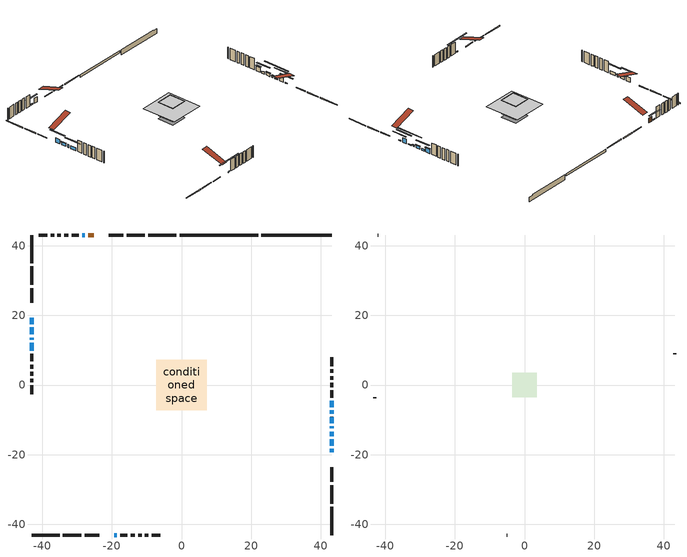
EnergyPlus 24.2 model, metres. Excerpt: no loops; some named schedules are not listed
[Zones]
conditioned space
 floor adiabatic (Floor3 construction): -3.28,-3.28 -3.28,3.28 3.28,3.28 3.28,-3.28 z0.73
 floor adiabatic (AdiabaticFloorConstruction): -7.29,-7.29 -7.29,7.29 7.29,7.29 7.29,-7.29 z3.17
 floor foundation (Slab1 construction): -3.43,-3.43 -3.43,3.43 3.43,3.43 3.43,-3.43 z-1.5
 floor foundation (Slab2 construction): -3.28,-3.28 -3.28,3.28 3.28,3.28 3.28,-3.28 z-0.19
 wall outside (RimJoist1 construction): -1.46,43.07 -9.58,43.07 / -43.07,-43.07 -34.95,-43.07 / -43.07,43.07 -43.07,34.95 / 43.07,-43.07 43.07,-34.95 z0.73:1.03
 wall outside (RimJoist2 construction): -10.51,43.07 -15.76,43.07 / -34.02,-43.07 -28.77,-43.07 / -43.07,34.02 -43.07,28.77 / 43.07,-34.02 43.07,-28.77 z0.73:1.03
 wall outside (RimJoist3 construction): -16.69,43.07 -20.92,43.07 / -27.84,-43.07 -23.61,-43.07 / -43.07,27.84 -43.07,23.61 / 43.07,-27.84 43.07,-23.61 z0.73:1.03
 wall outside (AdiabaticWallConstruction 1): -25.25,43.07 -26.79,43.07 z0.73:2.76
 wall outside (AdiabaticWallConstruction): -27.71,43.07 -28.52,43.07 z0.73:1.2; 43.07,-19.28 43.07,-18.35 z0.73:1.05; 43.07,-17.43 43.07,-15.63 / -43.07,19.28 -43.07,17.49 z0.73:2.52; 43.07,-14.71 43.07,-13.38 z0.73:1.08; -19.28,-43.07 -18.57,-43.07 z0.73:1.15; -43.07,16.56 -43.07,14.55 z0.73:1.9; 43.07,-12.46 43.07,-11.91 z0.73:1.41; 43.07,-10.98 43.07,-9.19 z0.73:1.89; -43.07,13.63 -43.07,13.02 z0.73:1.95; -43.07,12.09 -43.07,9.85 z0.73:1.96; 43.07,-8.26 43.07,-7.25 z0.73:1.61; 43.07,-6.33 43.07,-4.57 z0.73:2.74
 wall outside (Wall1 construction): -29.44,43.07 -31.56,43.07 / -17.64,-43.07 -15.53,-43.07 / -43.07,8.92 -43.07,6.81 / 43.07,-3.64 43.07,-1.53 z0.73:5.61
 wall outside (Wall2 construction): -32.48,43.07 -33.7,43.07 / -14.6,-43.07 -13.39,-43.07 / -43.07,5.88 -43.07,4.67 / 43.07,-0.6 43.07,0.61 z0.73:5.61
 wall outside (Wall3 construction): -34.62,43.07 -35.66,43.07 / -12.46,-43.07 -11.43,-43.07 / -43.07,3.75 -43.07,2.71 / 43.07,1.54 43.07,2.57 z0.73:5.61
 wall outside (Wall4 construction): -36.59,43.07 -37.58,43.07 / -10.5,-43.07 -9.5,-43.07 / -43.07,1.78 -43.07,0.79 / 43.07,3.5 43.07,4.49 z0.73:5.61
 wall outside (Wall5 construction): -38.51,43.07 -40.99,43.07 / -8.58,-43.07 -6.1,-43.07 / -43.07,-0.14 -43.07,-2.62 / 43.07,5.42 43.07,7.9 z0.73:5.61
 wall foundation (FoundationWall1 construction): 22.95,43.07,-1.5 22.95,43.07,0.73 41.05,43.07,0.73 41.05,43.07,0.36 43.07,43.07,0.36 43.07,43.07,-1.5
 wall foundation (FoundationWall2 construction): 22.02,43.07 -0.54,43.07 z-0.19:0.72
 window (WindowConstruction): -27.71,43.07 -28.52,43.07 z0.73:1.2
 window (WindowConstruction 7): 43.07,-19.28 43.07,-18.36 z0.73:1.05
 window (WindowConstruction 8): 43.07,-17.43 43.07,-15.63 z0.73:2.52
 window (WindowConstruction 9): -43.07,19.28 -43.07,17.49 z0.73:2.52
 window (WindowConstruction 11): 43.07,-14.71 43.07,-13.38 z0.73:1.07
 window (WindowConstruction 12): -19.28,-43.07 -18.57,-43.07 z0.73:1.15
 window (WindowConstruction 1): -43.07,16.56 -43.07,14.56 z0.73:1.9
 window (WindowConstruction 2): 43.07,-12.46 43.07,-11.91 z0.73:1.4
 window (WindowConstruction 3): 43.07,-10.98 43.07,-9.19 z0.73:1.89
 window (WindowConstruction 10): -43.07,13.63 -43.07,13.02 z0.73:1.95
 window (WindowConstruction 4): -43.07,12.09 -43.07,9.85 z0.73:1.96
 window (WindowConstruction 5): 43.07,-8.26 43.07,-7.26 z0.73:1.61
 window (WindowConstruction 6): 43.07,-6.33 43.07,-4.57 z0.73:2.74
 door (Door): -25.25,43.07 -26.79,43.07 z0.73:2.76
 ceiling adiabatic (AdiabaticFloorConstruction): 7.29,-7.29 7.29,7.29 -7.29,7.29 -7.29,-7.29 z3.17
attic - vented
 floor to conditioned space (Floor1 construction Reversed): -3.28,-3.28 -3.28,3.28 3.28,3.28 3.28,-3.28 z5.61
 floor to conditioned space (Floor2 construction Reversed): -3.51,-3.51 -3.51,3.51 3.51,3.51 3.51,-3.51 z5.61
 wall outside (Wall6 construction): -41.92,43.07 -42.14,43.07 / -5.17,-43.07 -4.95,-43.07 / -43.07,-3.55 -43.07,-3.77 / 43.07,8.83 43.07,9.05 z0.73:5.61
 roof outside (Roof1 construction): -24.32,43.07,5.61 -24.32,33.71,8.73 -21.85,33.71,8.73 -21.85,43.07,5.61; -20.21,-43.07,5.61 -20.21,-33.71,8.73 -22.68,-33.71,8.73 -22.68,-43.07,5.61; -43.07,20.21,5.61 -33.71,20.21,8.73 -33.71,22.68,8.73 -43.07,22.68,5.61; 43.07,-20.21,5.61 33.71,-20.21,8.73 33.71,-22.68,8.73 43.07,-22.68,5.61
shading: -31.16,43.07 -25.07,43.07 -25.07,43.48 -31.16,43.48 z3.84; 43.07,-15.72 43.07,-21.92 43.48,-21.92 43.48,-15.72 z3.69; 43.07,-13 43.07,-20.07 43.48,-20.07 43.48,-13 z5.16; -43.07,14.85 -43.07,21.92 -43.48,21.92 -43.48,14.85 z5.16; 43.07,-8.3 43.07,-19.79 43.48,-19.79 43.48,-8.3 z6.16; -13.49,-43.07 -24.36,-43.07 -24.36,-43.48 -13.49,-43.48 z6.23; -43.07,14.35 -43.07,16.76 -43.48,16.76 -43.48,14.35 z2.1; 43.07,-11.71 43.07,-12.66 43.48,-12.66 43.48,-11.71 z1.6; 43.07,-8.99 43.07,-11.18 43.48,-11.18 43.48,-8.99 z2.09; -43.07,7.21 -43.07,14.73 -43.48,14.73 -43.48,7.21 z4.6; 43.07,-4.62 43.07,-10.9 43.48,-10.9 43.48,-4.62 z4.25; 43.07,-4.37 43.07,-6.53 43.48,-6.53 43.48,-4.37 z2.94
[Building]
Building 1: Terrain=Suburbs
[Site:Location]
Montreal Intl AP_QC: Latitude {deg}=45.47; Longitude {deg}=-73.74; Time Zone {hr}=-5; Elevation {m}=36; Keep Site Location Information=Yes
[Site:GroundTemperature:Shallow]
2.07863, -0.316383, -0.508184, 0.628371, 5.19101, 9.73239, 13.6695, 16.1636, 16.3755, 14.347, 10.5102, 6.10817
[Site:WaterMainsTemperature]
Calculation Method=Schedule; Temperature Schedule=mains temperature schedule
[Material] Roughness=Rough; Thermal Absorptance=0.9
Name | Thickness {m} | Conductivity {W/m-K} | Density {kg/m3} | Specific Heat {J/kg-K} | Solar Absorptance | Visible Absorptance
asphalt or fiberglass shingles | 0.00635 | 0.162714 | 1121.4 | 1465.45 | 0.4 | 0.4
ceiling loosefill ins | 0.169333 | 0.0480833 | 16.02 | 1046.75 | 0.7 | 0.7
ceiling loosefill ins 1 | 0.254 | 0.0480833 | 16.02 | 1046.75 | 0.7 | 0.7
ceiling stud and cavity | 0.1397 | 0.511843 | 65.682 | 1177.47 | 0.7 | 0.7
ceiling stud and cavity 1 | 0.1397 | 0.483755 | 65.682 | 1177.47 | 0.7 | 0.7
concrete 4.0 in. | 0.1016 | 1.803125 | 2242.8 | 837.4 | 0.7 | 0.7
concrete 8.0 in. | 0.2032 | 1.803125 | 2242.8 | 837.4 | 0.7 | 0.7
door material | 0.04445 | 0.053851 | 512.64 | 1214.23 | 0.7 | 0.7
exterior vertical ins | 0.00191485 | 0.029427 | 32.04 | 1214.23 | 0.7 | 0.7
exterior vertical ins 1 | 0.022592 | 0.029427 | 32.04 | 1214.23 | 0.7 | 0.7
floor covering | 0.0127 | 0.0433444 | 54.468 | 1339.84 | 0.6 | 0.6
floor rigid ins; rim joist rigid ins; wall rigid ins | 0.051816 | 0.029427 | 32.04 | 1214.23 | 0.7 | 0.7
floor rigid ins 1; wall rigid ins 1 | 0.512978 | 0.029427 | 32.04 | 1214.23 | 0.7 | 0.7
floor stud and cavity | 0.1397 | 0.101209 | 92.3553 | 1139.71 | 0.7 | 0.7
floor stud and cavity 1 | 0.1397 | 1.75129 | 37.0049 | 1207.88 | 0.7 | 0.7
furniture material conditioned space 1 | 0.1524 | 0.115458 | 640.8 | 1214.23 | 0.6 | 0.6
gypsum board | 0.0127 | 0.160291 | 801 | 837.4 | 0.6 | 0.6
gypsum board 1 | 0.0127 | 0.160291 | 801 | 837.4 | 0.7 | 0.7
osb sheathing 0.5 in. | 0.0127 | 0.115458 | 512.64 | 1214.23 | 0.7 | 0.7
osb sheathing 0.75 in. | 0.01905 | 0.115458 | 512.64 | 1214.23 | 0.7 | 0.7
osb sheathing 2.0 in. | 0.0508 | 0.115458 | 512.64 | 1214.23 | 0.7 | 0.7
rim joist stud and cavity | 0.0508 | 0.0379815 | 125.044 | 1163.47 | 0.6 | 0.6
rim joist stud and cavity 1 | 0.0508 | 0.268173 | 125.044 | 1163.47 | 0.6 | 0.6
rim joist stud and cavity 2 | 0.0508 | 0.0540688 | 125.044 | 1163.47 | 0.6 | 0.6
wall stud and cavity | 0.1397 | 0.122815 | 139.0536 | 1170.24 | 0.7 | 0.7
wall stud and cavity 1 | 0.1397 | 0.0812893 | 139.0536 | 1170.24 | 0.7 | 0.7
wall stud and cavity 2 | 0.1397 | 0.123581 | 139.0536 | 1170.24 | 0.7 | 0.7
wall stud and cavity 3 | 0.1397 | 0.0979488 | 139.0536 | 1170.24 | 0.7 | 0.7
wall stud and cavity 4 | 0.1397 | 0.146112 | 139.0536 | 1170.24 | 0.7 | 0.7
wall stud and cavity 5 | 0.0889 | 6.1454 | 50.32683 | 1063.81 | 0.6 | 0.6
wall stud and cavity 6 | 0.0889 | 0.380278 | 52.3479 | 1209.89 | 0.7 | 0.7
wall stud and cavity 7 | 0.0889 | 0.391764 | 83.0341 | 1211.67 | 0.7 | 0.7
wood siding | 0.0254 | 0.102417 | 544.68 | 1172.36 | 0.4 | 0.4
wood siding 1 | 0.00254 | 0.102417 | 544.68 | 1172.36 | 0.4 | 0.4
wood siding 2; wood siding 3; wood siding 4 | 0.0254 | 0.102417 | 544.68 | 1172.36 | 0.7 | 0.7
[WindowMaterial:SimpleGlazingSystem]
Name | U-Factor {W/m2-K} | Solar Heat Gain Coefficient
WindowMaterial | 2.24962 | 0.42
WindowMaterial 1 | 2.09461 | 0.54
WindowMaterial 10 | 2.34274 | 0.35
WindowMaterial 11 | 3.11211 | 0.42
WindowMaterial 2 | 2.2394 | 0.43
WindowMaterial 3 | 2.04749 | 0.58
WindowMaterial 4 | 2.02818 | 0.59
WindowMaterial 5 | 2.12471 | 0.52
WindowMaterial 6 | 2.12982 | 0.55
WindowMaterial 7 | 2.48924 | 0.35
WindowMaterial 8 | 2.01058 | 0.61
WindowMaterial 9 | 3.13653 | 0.62
[Construction]
AdiabaticFloorConstruction: floor stud and cavity 1, floor rigid ins 1, osb sheathing 0.75 in., floor covering
AdiabaticWallConstruction: wood siding 3, wall rigid ins 1, wall stud and cavity 6, gypsum board
AdiabaticWallConstruction 1: wood siding 4, wall rigid ins 1, wall stud and cavity 6, gypsum board
Door: door material
Floor1 construction Reversed: gypsum board, ceiling stud and cavity, ceiling loosefill ins
Floor2 construction Reversed: gypsum board, ceiling stud and cavity 1, ceiling loosefill ins 1
Floor3 construction: floor stud and cavity, floor rigid ins, osb sheathing 0.75 in., floor covering
FoundationWall1 construction: concrete 8.0 in.
FoundationWall2 construction: concrete 8.0 in., gypsum board 1
furniture construction conditioned space 1: furniture material conditioned space 1
PartitionWallConstruction: gypsum board, wall stud and cavity 7, gypsum board
RimJoist1 construction: wood siding 2, osb sheathing 2.0 in., rim joist stud and cavity
RimJoist2 construction: wood siding 2, rim joist rigid ins, osb sheathing 2.0 in., rim joist stud and cavity 1
RimJoist3 construction: wood siding 2, osb sheathing 2.0 in., rim joist stud and cavity 2
Roof1 construction: asphalt or fiberglass shingles
Slab1 construction; Slab2 construction: concrete 4.0 in.
Wall1 construction: wood siding, wall rigid ins, osb sheathing 0.5 in., wall stud and cavity, gypsum board
Wall2 construction: wood siding, osb sheathing 0.5 in., wall stud and cavity 1, gypsum board
Wall3 construction: wood siding, wall rigid ins, osb sheathing 0.5 in., wall stud and cavity 2, gypsum board
Wall4 construction: wood siding, osb sheathing 0.5 in., wall stud and cavity 3, gypsum board
Wall5 construction: wood siding, wall rigid ins, osb sheathing 0.5 in., wall stud and cavity 4, gypsum board
Wall6 construction: wood siding 1, wall stud and cavity 5
WindowConstruction: WindowMaterial
WindowConstruction 1: WindowMaterial 1
WindowConstruction 10: WindowMaterial 9
WindowConstruction 11: WindowMaterial 10
WindowConstruction 12: WindowMaterial 11
WindowConstruction 2: WindowMaterial 2
WindowConstruction 3: WindowMaterial 3
WindowConstruction 4: WindowMaterial 4
WindowConstruction 5: WindowMaterial 5
WindowConstruction 6: WindowMaterial 6
WindowConstruction 7: WindowMaterial 7
WindowConstruction 8; WindowConstruction 9: WindowMaterial 8
[Zone] Multiplier=1; Part of Total Floor Area=Yes
Name | Volume {m3}
attic - vented | 46.7056
conditioned space | 531.8
[Space]
Name | Zone | Volume {m3}
attic - vented 1 | attic - vented | 46.7056
conditioned space 1 | conditioned space | 531.8
[ZoneInfiltration:EffectiveLeakageArea]
infil attic - vented 1: Zone or Space=attic - vented 1; Schedule=Always On Discrete; Effective Air Leakage Area {cm2}=3690.4; Stack Coefficient=0.000555979; Wind Coefficient=1.59312e-05
[ZoneMixing]
whole house fan mix: Zone or Space=attic - vented; Schedule=Always On Continuous; Design Flow Rate Calculation Method=Flow/Zone; Design Flow Rate {m3/s}=0; Source Zone or Space=conditioned space
[SurfaceProperty:ExposedFoundationPerimeter] Exposed Perimeter Calculation Method=TotalExposedPerimeter
Name | Total Exposed Perimeter {m}
Slab1 | 20.117
Slab2 | 22.555
[InternalMass] Zone or ZoneList=conditioned space; Space or SpaceList=conditioned space 1
Name | Construction | Surface Area {m2}
furniture mass conditioned space 1 | furniture construction conditioned space 1 | 138.26
partition wall mass | PartitionWallConstruction | 302.52
[Lights]
interior lighting: Zone or ZoneList or Space or SpaceList=conditioned space 1; Schedule=interior lighting schedule; Design Level Calculation Method=LightingLevel; Lighting Level {W}=343.2; Return Air Fraction=0; Fraction Radiant=0.6; Fraction Visible=0.2; Fraction Replaceable=1
[People]
occupants: Zone or ZoneList or Space or SpaceList=conditioned space 1; Number of People Schedule=occupants schedule; Number of People Calculation Method=People; Number of People=3; Fraction Radiant=0.314171; Sensible Heat Fraction=0.56303; Activity Level Schedule=occupants activity schedule; Carbon Dioxide Generation Rate {m3/s-W}=0; Enable ASHRAE 55 Comfort Warnings=No; Mean Radiant Temperature Calculation Type=EnclosureAveraged
[ElectricEquipment] Zone or ZoneList or Space or SpaceList=conditioned space 1; Design Level Calculation Method=EquipmentLevel
Name | Schedule | Design Level {W} | Fraction Latent | Fraction Radiant | Fraction Lost
clothes dryer | clothes dryer schedule | 140.772 | 0.015 | 0.081 | 0.85
clothes washer | clothes washer schedule | 32.1985 | 0.03 | 0.162 | 0.7
cooking range | cooking range schedule | 215.147 | 0.08 | 0.432 | 0.2
dishwasher | dishwasher schedule | 66.8632 | 0.3 | 0.18 | 0.4
fridge | fridge schedule | 72.9452 | 0 | 0.6 | 0
mech vent bath fan 0 | mech vent bath fan 0 schedule | 50.2 | 0 | 0 | 1
mech vent bath fan 1 | mech vent bath fan 1 schedule | 50.2 | 0 | 0 | 1
mech vent house fan | mech vent house fan schedule | 0.95 | 0 | 0 | 1
mech vent house fan cfis | mech vent house fan cfis schedule | 0 | 0 | 0 | 0
mech vent range fan 0 | mech vent range fan 0 schedule | 57 | 0 | 0 | 1
misc plug loads | misc plug loads schedule | 494.7 | 0.045 | 0.513 | 0.1
whole house fan | Always On Discrete | 0 | 0 | 0 | 1
[OtherEquipment] Zone or ZoneList or Space or SpaceList=conditioned space 1; Design Level Calculation Method=EquipmentLevel
Name | Fuel Type | Schedule | Design Level {W} | Fraction Latent | Fraction Radiant | Fraction Lost
clothes dryer 1 | Electricity | clothes dryer schedule | 0 | 0.015 | 0.081 | 0.85
cooking range 1 | Electricity | cooking range schedule | 0 | 0.08 | 0.432 | 0.2
general water use latent | None | general water use schedule | 62.594 | 1 | 0 | 0
general water use sensible | None | general water use schedule | -61.6891 | 0 | 0.6 | 0
mech vent house fan latent load | None | Always On Discrete | 0 | 1 | 0 | 0
mech vent house fan sensible load | None | Always On Discrete | 0 | 0 | 0 | 0
water heater energy adjustment1 | Electricity | Always On Discrete | 0.01 | 0 | 0 | 1
[ZoneInfiltration:DesignFlowRate] Zone or ZoneList or Space or SpaceList=conditioned space 1; Schedule=Always On Discrete; Design Flow Rate Calculation Method=Flow/Zone; Design Flow Rate {m3/s}=0
infil flow; natural vent flow; whole house fan flow
[Foundation:Kiva] Initial Indoor Air Temperature {C}=18; Wall Depth Below Slab {m}=0.2032; Custom Block Z Position 1 {m}=0
Name | Wall Height Above Grade {m} | Custom Block Material Name 1 | Custom Block Depth 1 {m} | Custom Block X Position 1 {m}
Foundation Kiva 1 | 0.729996 | exterior vertical ins | 2.23001 | 0.2032
Foundation Kiva 2 | 0.719999 | exterior vertical ins 1 | 0.910011 | 0.2159
[Foundation:Kiva:Settings]
Soil Conductivity {W/m-K}=0.849921; Soil Density {kg/m3}=1842.3; Soil Specific Heat {J/kg-K}=418.7; Ground Solar Absorptivity=0.9; Ground Thermal Absorptivity=0.9; Ground Surface Roughness {m}=0.03; Far-Field Width {m}=40; Deep-Ground Boundary Condition=ZeroFlux; Deep-Ground Depth {m}=40; Minimum Cell Dimension {m}=0.2; Maximum Cell Growth Coefficient=3; Simulation Timestep=Timestep
[Exterior:Lights]
exterior lighting: Schedule=exterior lighting schedule; Design Level {W}=75.6
[Schedule:Constant]
Name | Hourly Value
Always On Continuous; mech vent house fan schedule; mech vent house fan cfis schedule; Always On Discrete | 1
occupants activity schedule | 117.228
fridge schedule | 0
[Schedule:Week:Daily]
interior lighting schedule Week Rule - Jan1-Jan27: interior lighting schedule day, interior lighting schedule day, interior lighting schedule day, interior lighting schedule day, interior lighting schedule day, interior lighting schedule day, interior lighting schedule day, interior lighting schedule default day, interior lighting schedule default day, interior lighting schedule default day, interior lighting schedule default day, interior lighting schedule default day
interior lighting schedule Week Rule - Jan28-Feb3: interior lighting schedule day, interior lighting schedule day, interior lighting schedule day, interior lighting schedule day, interior lighting schedule day 1, interior lighting schedule day 1, interior lighting schedule day 1, interior lighting schedule default day, interior lighting schedule default day, interior lighting schedule default day, interior lighting schedule default day, interior lighting schedule default day
interior lighting schedule Week Rule - Feb4-Feb24: interior lighting schedule day 1, interior lighting schedule day 1, interior lighting schedule day 1, interior lighting schedule day 1, interior lighting schedule day 1, interior lighting schedule day 1, interior lighting schedule day 1, interior lighting schedule default day, interior lighting schedule default day, interior lighting schedule default day, interior lighting schedule default day, interior lighting schedule default day
interior lighting schedule Week Rule - Feb25-Mar3: interior lighting schedule day 1, interior lighting schedule day 1, interior lighting schedule day 1, interior lighting schedule day 1, interior lighting schedule day 2, interior lighting schedule day 2, interior lighting schedule day 2, interior lighting schedule default day, interior lighting schedule default day, interior lighting schedule default day, interior lighting schedule default day, interior lighting schedule default day
interior lighting schedule Week Rule - Mar4-Mar31: interior lighting schedule day 2, interior lighting schedule day 2, interior lighting schedule day 2, interior lighting schedule day 2, interior lighting schedule day 2, interior lighting schedule day 2, interior lighting schedule day 2, interior lighting schedule default day, interior lighting schedule default day, interior lighting schedule default day, interior lighting schedule default day, interior lighting schedule default day
interior lighting schedule Week Rule - Apr1-Apr28: interior lighting schedule day 3, interior lighting schedule day 3, interior lighting schedule day 3, interior lighting schedule day 3, interior lighting schedule day 3, interior lighting schedule day 3, interior lighting schedule day 3, interior lighting schedule default day, interior lighting schedule default day, interior lighting schedule default day, interior lighting schedule default day, interior lighting schedule default day
interior lighting schedule Week Rule - Apr29-May5: interior lighting schedule day 3, interior lighting schedule day 3, interior lighting schedule day 4, interior lighting schedule day 4, interior lighting schedule day 4, interior lighting schedule day 4, interior lighting schedule day 4, interior lighting schedule default day, interior lighting schedule default day, interior lighting schedule default day, interior lighting schedule default day, interior lighting schedule default day
interior lighting schedule Week Rule - May6-May26: interior lighting schedule day 4, interior lighting schedule day 4, interior lighting schedule day 4, interior lighting schedule day 4, interior lighting schedule day 4, interior lighting schedule day 4, interior lighting schedule day 4, interior lighting schedule default day, interior lighting schedule default day, interior lighting schedule default day, interior lighting schedule default day, interior lighting schedule default day
interior lighting schedule Week Rule - May27-Jun2: interior lighting schedule day 4, interior lighting schedule day 4, interior lighting schedule day 4, interior lighting schedule day 4, interior lighting schedule day 4, interior lighting schedule day 5, interior lighting schedule day 5, interior lighting schedule default day, interior lighting schedule default day, interior lighting schedule default day, interior lighting schedule default day, interior lighting schedule default day
interior lighting schedule Week Rule - Jun3-Jun30: interior lighting schedule day 5, interior lighting schedule day 5, interior lighting schedule day 5, interior lighting schedule day 5, interior lighting schedule day 5, interior lighting schedule day 5, interior lighting schedule day 5, interior lighting schedule default day, interior lighting schedule default day, interior lighting schedule default day, interior lighting schedule default day, interior lighting schedule default day
interior lighting schedule Week Rule - Jul1-Jul28: interior lighting schedule day 6, interior lighting schedule day 6, interior lighting schedule day 6, interior lighting schedule day 6, interior lighting schedule day 6, interior lighting schedule day 6, interior lighting schedule day 6, interior lighting schedule default day, interior lighting schedule default day, interior lighting schedule default day, interior lighting schedule default day, interior lighting schedule default day
interior lighting schedule Week Rule - Jul29-Aug4: interior lighting schedule day 6, interior lighting schedule day 6, interior lighting schedule day 6, interior lighting schedule day 7, interior lighting schedule day 7, interior lighting schedule day 7, interior lighting schedule day 7, interior lighting schedule default day, interior lighting schedule default day, interior lighting schedule default day, interior lighting schedule default day, interior lighting schedule default day
interior lighting schedule Week Rule - Aug5-Aug25: interior lighting schedule day 7, interior lighting schedule day 7, interior lighting schedule day 7, interior lighting schedule day 7, interior lighting schedule day 7, interior lighting schedule day 7, interior lighting schedule day 7, interior lighting schedule default day, interior lighting schedule default day, interior lighting schedule default day, interior lighting schedule default day, interior lighting schedule default day
interior lighting schedule Week Rule - Aug26-Sep1: interior lighting schedule day 7, interior lighting schedule day 7, interior lighting schedule day 7, interior lighting schedule day 7, interior lighting schedule day 7, interior lighting schedule day 7, interior lighting schedule day 8, interior lighting schedule default day, interior lighting schedule default day, interior lighting schedule default day, interior lighting schedule default day, interior lighting schedule default day
interior lighting schedule Week Rule - Sep2-Sep29: interior lighting schedule day 8, interior lighting schedule day 8, interior lighting schedule day 8, interior lighting schedule day 8, interior lighting schedule day 8, interior lighting schedule day 8, interior lighting schedule day 8, interior lighting schedule default day, interior lighting schedule default day, interior lighting schedule default day, interior lighting schedule default day, interior lighting schedule default day
interior lighting schedule Week Rule - Sep30-Oct6: interior lighting schedule day 8, interior lighting schedule day 9, interior lighting schedule day 9, interior lighting schedule day 9, interior lighting schedule day 9, interior lighting schedule day 9, interior lighting schedule day 9, interior lighting schedule default day, interior lighting schedule default day, interior lighting schedule default day, interior lighting schedule default day, interior lighting schedule default day
interior lighting schedule Week Rule - Oct7-Oct27: interior lighting schedule day 9, interior lighting schedule day 9, interior lighting schedule day 9, interior lighting schedule day 9, interior lighting schedule day 9, interior lighting schedule day 9, interior lighting schedule day 9, interior lighting schedule default day, interior lighting schedule default day, interior lighting schedule default day, interior lighting schedule default day, interior lighting schedule default day
interior lighting schedule Week Rule - Oct28-Nov3: interior lighting schedule day 9, interior lighting schedule day 9, interior lighting schedule day 9, interior lighting schedule day 9, interior lighting schedule day 10, interior lighting schedule day 10, interior lighting schedule day 10, interior lighting schedule default day, interior lighting schedule default day, interior lighting schedule default day, interior lighting schedule default day, interior lighting schedule default day
interior lighting schedule Week Rule - Nov4-Nov24: interior lighting schedule day 10, interior lighting schedule day 10, interior lighting schedule day 10, interior lighting schedule day 10, interior lighting schedule day 10, interior lighting schedule day 10, interior lighting schedule day 10, interior lighting schedule default day, interior lighting schedule default day, interior lighting schedule default day, interior lighting schedule default day, interior lighting schedule default day
interior lighting schedule Week Rule - Nov25-Dec1: interior lighting schedule day 10, interior lighting schedule day 10, interior lighting schedule day 10, interior lighting schedule day 10, interior lighting schedule day 10, interior lighting schedule day 10, interior lighting schedule day 11, interior lighting schedule default day, interior lighting schedule default day, interior lighting schedule default day, interior lighting schedule default day, interior lighting schedule default day
interior lighting schedule Week Rule - Dec2-Dec31: interior lighting schedule day 11, interior lighting schedule day 11, interior lighting schedule day 11, interior lighting schedule day 11, interior lighting schedule day 11, interior lighting schedule day 11, interior lighting schedule day 11, interior lighting schedule default day, interior lighting schedule default day, interior lighting schedule default day, interior lighting schedule default day, interior lighting schedule default day
occupants schedule Week Rule - Jan1-Dec31: occupants schedule day, occupants schedule day, occupants schedule day, occupants schedule day, occupants schedule day, occupants schedule day, occupants schedule day, occupants schedule default day, occupants schedule default day, occupants schedule default day, occupants schedule default day, occupants schedule default day
clothes dryer schedule Week Rule - Jan1-Dec31: clothes dryer schedule day, clothes dryer schedule day, clothes dryer schedule day, clothes dryer schedule day, clothes dryer schedule day, clothes dryer schedule day, clothes dryer schedule day, clothes dryer schedule default day, clothes dryer schedule default day, clothes dryer schedule default day, clothes dryer schedule default day, clothes dryer schedule default day
clothes washer schedule Week Rule - Jan1-Dec31: clothes washer schedule day, clothes washer schedule day, clothes washer schedule day, clothes washer schedule day, clothes washer schedule day, clothes washer schedule day, clothes washer schedule day, clothes washer schedule default day, clothes washer schedule default day, clothes washer schedule default day, clothes washer schedule default day, clothes washer schedule default day
cooking range schedule Week Rule - Jan1-Dec31: cooking range schedule day, cooking range schedule day, cooking range schedule day, cooking range schedule day, cooking range schedule day, cooking range schedule day, cooking range schedule day, cooking range schedule default day, cooking range schedule default day, cooking range schedule default day, cooking range schedule default day, cooking range schedule default day
dishwasher schedule Week Rule - Jan1-Dec31: dishwasher schedule day, dishwasher schedule day, dishwasher schedule day, dishwasher schedule day, dishwasher schedule day, dishwasher schedule day, dishwasher schedule day, dishwasher schedule default day, dishwasher schedule default day, dishwasher schedule default day, dishwasher schedule default day, dishwasher schedule default day
mech vent bath fan 0 schedule Week Rule - Jan1-Dec31: mech vent bath fan 0 schedule day, mech vent bath fan 0 schedule day, mech vent bath fan 0 schedule day, mech vent bath fan 0 schedule day, mech vent bath fan 0 schedule day, mech vent bath fan 0 schedule day, mech vent bath fan 0 schedule day, mech vent bath fan 0 schedule default day, mech vent bath fan 0 schedule default day, mech vent bath fan 0 schedule default day, mech vent bath fan 0 schedule default day, mech vent bath fan 0 schedule default day
mech vent bath fan 1 schedule Week Rule - Jan1-Dec31: mech vent bath fan 1 schedule day, mech vent bath fan 1 schedule day, mech vent bath fan 1 schedule day, mech vent bath fan 1 schedule day, mech vent bath fan 1 schedule day, mech vent bath fan 1 schedule day, mech vent bath fan 1 schedule day, mech vent bath fan 1 schedule default day, mech vent bath fan 1 schedule default day, mech vent bath fan 1 schedule default day, mech vent bath fan 1 schedule default day, mech vent bath fan 1 schedule default day
mech vent range fan 0 schedule Week Rule - Jan1-Dec31: mech vent range fan 0 schedule day, mech vent range fan 0 schedule day, mech vent range fan 0 schedule day, mech vent range fan 0 schedule day, mech vent range fan 0 schedule day, mech vent range fan 0 schedule day, mech vent range fan 0 schedule day, mech vent range fan 0 schedule default day, mech vent range fan 0 schedule default day, mech vent range fan 0 schedule default day, mech vent range fan 0 schedule default day, mech vent range fan 0 schedule default day
misc plug loads schedule Week Rule - Jan1-Dec31: misc plug loads schedule day, misc plug loads schedule day, misc plug loads schedule day, misc plug loads schedule day, misc plug loads schedule day, misc plug loads schedule day, misc plug loads schedule day, misc plug loads schedule default day, misc plug loads schedule default day, misc plug loads schedule default day, misc plug loads schedule default day, misc plug loads schedule default day
general water use schedule Week Rule - Jan1-Dec31: general water use schedule day, general water use schedule day, general water use schedule day, general water use schedule day, general water use schedule day, general water use schedule day, general water use schedule day, general water use schedule default day, general water use schedule default day, general water use schedule default day, general water use schedule default day, general water use schedule default day
exterior lighting schedule Week Rule - Jan1-Jan27: exterior lighting schedule day, exterior lighting schedule day, exterior lighting schedule day, exterior lighting schedule day, exterior lighting schedule day, exterior lighting schedule day, exterior lighting schedule day, exterior lighting schedule default day, exterior lighting schedule default day, exterior lighting schedule default day, exterior lighting schedule default day, exterior lighting schedule default day
exterior lighting schedule Week Rule - Jan28-Feb3: exterior lighting schedule day, exterior lighting schedule day, exterior lighting schedule day, exterior lighting schedule day, exterior lighting schedule day 1, exterior lighting schedule day 1, exterior lighting schedule day 1, exterior lighting schedule default day, exterior lighting schedule default day, exterior lighting schedule default day, exterior lighting schedule default day, exterior lighting schedule default day
exterior lighting schedule Week Rule - Feb4-Feb24: exterior lighting schedule day 1, exterior lighting schedule day 1, exterior lighting schedule day 1, exterior lighting schedule day 1, exterior lighting schedule day 1, exterior lighting schedule day 1, exterior lighting schedule day 1, exterior lighting schedule default day, exterior lighting schedule default day, exterior lighting schedule default day, exterior lighting schedule default day, exterior lighting schedule default day
exterior lighting schedule Week Rule - Feb25-Mar3: exterior lighting schedule day 1, exterior lighting schedule day 1, exterior lighting schedule day 1, exterior lighting schedule day 1, exterior lighting schedule day 2, exterior lighting schedule day 2, exterior lighting schedule day 2, exterior lighting schedule default day, exterior lighting schedule default day, exterior lighting schedule default day, exterior lighting schedule default day, exterior lighting schedule default day
exterior lighting schedule Week Rule - Mar4-Mar31: exterior lighting schedule day 2, exterior lighting schedule day 2, exterior lighting schedule day 2, exterior lighting schedule day 2, exterior lighting schedule day 2, exterior lighting schedule day 2, exterior lighting schedule day 2, exterior lighting schedule default day, exterior lighting schedule default day, exterior lighting schedule default day, exterior lighting schedule default day, exterior lighting schedule default day
exterior lighting schedule Week Rule - Apr1-Apr28: exterior lighting schedule day 3, exterior lighting schedule day 3, exterior lighting schedule day 3, exterior lighting schedule day 3, exterior lighting schedule day 3, exterior lighting schedule day 3, exterior lighting schedule day 3, exterior lighting schedule default day, exterior lighting schedule default day, exterior lighting schedule default day, exterior lighting schedule default day, exterior lighting schedule default day
exterior lighting schedule Week Rule - Apr29-May5: exterior lighting schedule day 3, exterior lighting schedule day 3, exterior lighting schedule day 4, exterior lighting schedule day 4, exterior lighting schedule day 4, exterior lighting schedule day 4, exterior lighting schedule day 4, exterior lighting schedule default day, exterior lighting schedule default day, exterior lighting schedule default day, exterior lighting schedule default day, exterior lighting schedule default day
[Schedule:Year]
interior lighting schedule: interior lighting schedule Week Rule - Jan1-Jan27, 1, 1, 1, 27, interior lighting schedule Week Rule - Jan28-Feb3, 1, 28, 2, 3, interior lighting schedule Week Rule - Feb4-Feb24, 2, 4, 2, 24, interior lighting schedule Week Rule - Feb25-Mar3, 2, 25, 3, 3, interior lighting schedule Week Rule - Mar4-Mar31, 3, 4, 3, 31, interior lighting schedule Week Rule - Apr1-Apr28, 4, 1, 4, 28, interior lighting schedule Week Rule - Apr29-May5, 4, 29, 5, 5, interior lighting schedule Week Rule - May6-May26, 5, 6, 5, 26, interior lighting schedule Week Rule - May27-Jun2, 5, 27, 6, 2, interior lighting schedule Week Rule - Jun3-Jun30, 6, 3, 6, 30, interior lighting schedule Week Rule - Jul1-Jul28, 7, 1, 7, 28, interior lighting schedule Week Rule - Jul29-Aug4, 7, 29, 8, 4, interior lighting schedule Week Rule - Aug5-Aug25, 8, 5, 8, 25, interior lighting schedule Week Rule - Aug26-Sep1, 8, 26, 9, 1, interior lighting schedule Week Rule - Sep2-Sep29, 9, 2, 9, 29, interior lighting schedule Week Rule - Sep30-Oct6, 9, 30, 10, 6, interior lighting schedule Week Rule - Oct7-Oct27, 10, 7, 10, 27, interior lighting schedule Week Rule - Oct28-Nov3, 10, 28, 11, 3, interior lighting schedule Week Rule - Nov4-Nov24, 11, 4, 11, 24, interior lighting schedule Week Rule - Nov25-Dec1, 11, 25, 12, 1, interior lighting schedule Week Rule - Dec2-Dec31, 12, 2, 12, 31
occupants schedule: occupants schedule Week Rule - Jan1-Dec31, 1, 1, 12, 31
clothes dryer schedule: clothes dryer schedule Week Rule - Jan1-Dec31, 1, 1, 12, 31
clothes washer schedule: clothes washer schedule Week Rule - Jan1-Dec31, 1, 1, 12, 31
cooking range schedule: cooking range schedule Week Rule - Jan1-Dec31, 1, 1, 12, 31
dishwasher schedule: dishwasher schedule Week Rule - Jan1-Dec31, 1, 1, 12, 31
mech vent bath fan 0 schedule: mech vent bath fan 0 schedule Week Rule - Jan1-Dec31, 1, 1, 12, 31
mech vent bath fan 1 schedule: mech vent bath fan 1 schedule Week Rule - Jan1-Dec31, 1, 1, 12, 31
mech vent range fan 0 schedule: mech vent range fan 0 schedule Week Rule - Jan1-Dec31, 1, 1, 12, 31
misc plug loads schedule: misc plug loads schedule Week Rule - Jan1-Dec31, 1, 1, 12, 31
general water use schedule: general water use schedule Week Rule - Jan1-Dec31, 1, 1, 12, 31
exterior lighting schedule: exterior lighting schedule Week Rule - Jan1-Jan27, 1, 1, 1, 27, exterior lighting schedule Week Rule - Jan28-Feb3, 1, 28, 2, 3, exterior lighting schedule Week Rule - Feb4-Feb24, 2, 4, 2, 24, exterior lighting schedule Week Rule - Feb25-Mar3, 2, 25, 3, 3, exterior lighting schedule Week Rule - Mar4-Mar31, 3, 4, 3, 31, exterior lighting schedule Week Rule - Apr1-Apr28, 4, 1, 4, 28, exterior lighting schedule Week Rule - Apr29-May5, 4, 29, 5, 5, exterior lighting schedule Week Rule - May6-May26, 5, 6, 5, 26, exterior lighting schedule Week Rule - May27-Jun2, 5, 27, 6, 2, exterior lighting schedule Week Rule - Jun3-Jun30, 6, 3, 6, 30, exterior lighting schedule Week Rule - Jul1-Jul28, 7, 1, 7, 28, exterior lighting schedule Week Rule - Jul29-Aug4, 7, 29, 8, 4, exterior lighting schedule Week Rule - Aug5-Aug25, 8, 5, 8, 25, exterior lighting schedule Week Rule - Aug26-Sep1, 8, 26, 9, 1, exterior lighting schedule Week Rule - Sep2-Sep29, 9, 2, 9, 29, exterior lighting schedule Week Rule - Sep30-Oct6, 9, 30, 10, 6, exterior lighting schedule Week Rule - Oct7-Oct27, 10, 7, 10, 27, exterior lighting schedule Week Rule - Oct28-Nov3, 10, 28, 11, 3, exterior lighting schedule Week Rule - Nov4-Nov24, 11, 4, 11, 24, exterior lighting schedule Week Rule - Nov25-Dec1, 11, 25, 12, 1, exterior lighting schedule Week Rule - Dec2-Dec31, 12, 2, 12, 31
[Schedule:Compact]
mains temperature schedule: Through: 01/01, For: AllDays, Until: 24:00, 6.56833, Through: 01/02, For: AllDays, Until: 24:00, 6.48722, Through: 01/03, For: AllDays, Until: 24:00, 6.40722, Through: 01/04, For: AllDays, Until: 24:00, 6.32889, Through: 01/05, For: AllDays, Until: 24:00, 6.25167, Through: 01/06, For: AllDays, Until: 24:00, 6.17611, Through: 01/07, For: AllDays, Until: 24:00, 6.10222, Through: 01/08, For: AllDays, Until: 24:00, 6.02944, Through: 01/09, For: AllDays, Until: 24:00, 5.95833, Through: 01/10, For: AllDays, Until: 24:00, 5.88889, Through: 01/11, For: AllDays, Until: 24:00, 5.82056, Through: 01/12, For: AllDays, Until: 24:00, 5.75444, Through: 01/13, For: AllDays, Until: 24:00, 5.68944, Through: 01/14, For: AllDays, Until: 24:00, 5.62611, Through: 01/15, For: AllDays, Until: 24:00, 5.56444, Through: 01/16, For: AllDays, Until: 24:00, 5.50444, Through: 01/17, For: AllDays, Until: 24:00, 5.44611, Through: 01/18, For: AllDays, Until: 24:00, 5.38944, Through: 01/19, For: AllDays, Until: 24:00, 5.33389, Through: 01/20, For: AllDays, Until: 24:00, 5.28111, Through: 01/21, For: AllDays, Until: 24:00, 5.22944, Through: 01/22, For: AllDays, Until: 24:00, 5.17944, Through: 01/23, For: AllDays, Until: 24:00, 5.13111, Through: 01/24, For: AllDays, Until: 24:00, 5.085, Through: 01/25, For: AllDays, Until: 24:00, 5.04056, Through: 01/26, For: AllDays, Until: 24:00, 4.99778, Through: 01/27, For: AllDays, Until: 24:00, 4.95667, Through: 01/28, For: AllDays, Until: 24:00, 4.91778, Through: 01/29, For: AllDays, Until: 24:00, 4.88056, Through: 01/30, For: AllDays, Until: 24:00, 4.845, Through: 01/31, For: AllDays, Until: 24:00, 4.81167, Through: 02/01, For: AllDays, Until: 24:00, 4.77944, Through: 02/02, For: AllDays, Until: 24:00, 4.75, Through: 02/03, For: AllDays, Until: 24:00, 4.72167, Through: 02/04, For: AllDays, Until: 24:00, 4.69611, Through: 02/05, For: AllDays, Until: 24:00, 4.67167, Through: 02/06, For: AllDays, Until: 24:00, 4.64944, Through: 02/07, For: AllDays, Until: 24:00, 4.62889, Through: 02/08, For: AllDays, Until: 24:00, 4.61056, Through: 02/09, For: AllDays, Until: 24:00, 4.59389, Through: 02/10, For: AllDays, Until: 24:00, 4.57944, Through: 02/11, For: AllDays, Until: 24:00, 4.56667, Through: 02/12, For: AllDays, Until: 24:00, 4.55611, Through: 02/13, For: AllDays, Until: 24:00, 4.54722, Through: 02/14, For: AllDays, Until: 24:00, 4.54056, Through: 02/15, For: AllDays, Until: 24:00, 4.53556, Through: 02/16, For: AllDays, Until: 24:00, 4.53278, Through: 02/17, For: AllDays, Until: 24:00, 4.53167, Through: 02/18, For: AllDays, Until: 24:00, 4.53278, Through: 02/19, For: AllDays, Until: 24:00, 4.53556, Through: 02/20, For: AllDays, Until: 24:00, 4.54056, Through: 02/21, For: AllDays, Until: 24:00, 4.54722, Through: 02/22, For: AllDays, Until: 24:00, 4.55611, Through: 02/23, For: AllDays, Until: 24:00, 4.56667, Through: 02/24, For: AllDays, Until: 24:00, 4.57944, Through: 02/25, For: AllDays, Until: 24:00, 4.59389, Through: 02/26, For: AllDays, Until: 24:00, 4.61056, Through: 02/27, For: AllDays, Until: 24:00, 4.62889, Through: 02/28, For: AllDays, Until: 24:00, 4.64889, Through: 03/01, For: AllDays, Until: 24:00, 4.67111, Through: 03/02, For: AllDays, Until: 24:00, 4.69556, Through: 03/03, For: AllDays, Until: 24:00, 4.72167, Through: 03/04, For: AllDays, Until: 24:00, 4.74944, Through: 03/05, For: AllDays, Until: 24:00, 4.77944, Through: 03/06, For: AllDays, Until: 24:00, 4.81111, Through: 03/07, For: AllDays, Until: 24:00, 4.84444, Through: 03/08, For: AllDays, Until: 24:00, 4.88, Through: 03/09, For: AllDays, Until: 24:00, 4.91722, Through: 03/10, For: AllDays, Until: 24:00, 4.95611, Through: 03/11, For: AllDays, Until: 24:00, 4.99722, Through: 03/12, For: AllDays, Until: 24:00, 5.04, Through: 03/13, For: AllDays, Until: 24:00, 5.08444, Through: 03/14, For: AllDays, Until: 24:00, 5.13056, Through: 03/15, For: AllDays, Until: 24:00, 5.17889, Through: 03/16, For: AllDays, Until: 24:00, 5.22833, Through: 03/17, For: AllDays, Until: 24:00, 5.28, Through: 03/18, For: AllDays, Until: 24:00, 5.33333, Through: 03/19, For: AllDays, Until: 24:00, 5.38833, Through: 03/20, For: AllDays, Until: 24:00, 5.445, Through: 03/21, For: AllDays, Until: 24:00, 5.50333, Through: 03/22, For: AllDays, Until: 24:00, 5.56333, Through: 03/23, For: AllDays, Until: 24:00, 5.625, Through: 03/24, For: AllDays, Until: 24:00, 5.68833, Through: 03/25, For: AllDays, Until: 24:00, 5.75333, Through: 03/26, For: AllDays, Until: 24:00, 5.81944, Through: 03/27, For: AllDays, Until: 24:00, 5.88778, Through: 03/28, For: AllDays, Until: 24:00, 5.95722, Through: 03/29, For: AllDays, Until: 24:00, 6.02833, Through: 03/30, For: AllDays, Until: 24:00, 6.10111, Through: 03/31, For: AllDays, Until: 24:00, 6.175, Through: 04/01, For: AllDays, Until: 24:00, 6.25056, Through: 04/02, For: AllDays, Until: 24:00, 6.32778, Through: 04/03, For: AllDays, Until: 24:00, 6.40611, Through: 04/04, For: AllDays, Until: 24:00, 6.48556, Through: 04/05, For: AllDays, Until: 24:00, 6.56722, Through: 04/06, For: AllDays, Until: 24:00, 6.64944, Through: 04/07, For: AllDays, Until: 24:00, 6.73333, Through: 04/08, For: AllDays, Until: 24:00, 6.81833, Through: 04/09, For: AllDays, Until: 24:00, 6.905, Through: 04/10, For: AllDays, Until: 24:00, 6.99278, Through: 04/11, For: AllDays, Until: 24:00, 7.08111, Through: 04/12, For: AllDays, Until: 24:00, 7.17167, Through: 04/13, For: AllDays, Until: 24:00, 7.26278, Through: 04/14, For: AllDays, Until: 24:00, 7.355, Through: 04/15, For: AllDays, Until: 24:00, 7.44833, Through: 04/16, For: AllDays, Until: 24:00, 7.54278, Through: 04/17, For: AllDays, Until: 24:00, 7.63889, Through: 04/18, For: AllDays, Until: 24:00, 7.735, Through: 04/19, For: AllDays, Until: 24:00, 7.83278, Through: 04/20, For: AllDays, Until: 24:00, 7.93167, Through: 04/21, For: AllDays, Until: 24:00, 8.03111, Through: 04/22, For: AllDays, Until: 24:00, 8.13167, Through: 04/23, For: AllDays, Until: 24:00, 8.23278, Through: 04/24, For: AllDays, Until: 24:00, 8.335, Through: 04/25, For: AllDays, Until: 24:00, 8.43778, Through: 04/26, For: AllDays, Until: 24:00, 8.54167, Through: 04/27, For: AllDays, Until: 24:00, 8.64611, Through: 04/28, For: AllDays, Until: 24:00, 8.75167, Through: 04/29, For: AllDays, Until: 24:00, 8.85778, Through: 04/30, For: AllDays, Until: 24:00, 8.96444, Through: 05/01, For: AllDays, Until: 24:00, 9.07167, Through: 05/02, For: AllDays, Until: 24:00, 9.17944, Through: 05/03, For: AllDays, Until: 24:00, 9.28778, Through: 05/04, For: AllDays, Until: 24:00, 9.39667, Through: 05/05, For: AllDays, Until: 24:00, 9.50667, Through: 05/06, For: AllDays, Until: 24:00, 9.61667, Through: 05/07, For: AllDays, Until: 24:00, 9.72667, Through: 05/08, For: AllDays, Until: 24:00, 9.83778, Through: 05/09, For: AllDays, Until: 24:00, 9.94889, Through: 05/10, For: AllDays, Until: 24:00, 10.0606, Through: 05/11, For: AllDays, Until: 24:00, 10.1722, Through: 05/12, For: AllDays, Until: 24:00, 10.2844, Through: 05/13, For: AllDays, Until: 24:00, 10.3967, Through: 05/14, For: AllDays, Until: 24:00, 10.5094, Through: 05/15, For: AllDays, Until: 24:00, 10.6222, Through: 05/16, For: AllDays, Until: 24:00, 10.735, Through: 05/17, For: AllDays, Until: 24:00, 10.8478, Through: 05/18, For: AllDays, Until: 24:00, 10.9611, Through: 05/19, For: AllDays, Until: 24:00, 11.0744, Through: 05/20, For: AllDays, Until: 24:00, 11.1872, Through: 05/21, For: AllDays, Until: 24:00, 11.3006, Through: 05/22, For: AllDays, Until: 24:00, 11.4133, Through: 05/23, For: AllDays, Until: 24:00, 11.5267, Through: 05/24, For: AllDays, Until: 24:00, 11.6394, Through: 05/25, For: AllDays, Until: 24:00, 11.7522, Through: 05/26, For: AllDays, Until: 24:00, 11.8644, Through: 05/27, For: AllDays, Until: 24:00, 11.9767, Through: 05/28, For: AllDays, Until: 24:00, 12.0889, Through: 05/29, For: AllDays, Until: 24:00, 12.2006, Through: 05/30, For: AllDays, Until: 24:00, 12.3122, Through: 05/31, For: AllDays, Until: 24:00, 12.4228, Through: 06/01, For: AllDays, Until: 24:00, 12.5339, Through: 06/02, For: AllDays, Until: 24:00, 12.6439, Through: 06/03, For: AllDays, Until: 24:00, 12.7539, Through: 06/04, For: AllDays, Until: 24:00, 12.8628, Through: 06/05, For: AllDays, Until: 24:00, 12.9717, Through: 06/06, For: AllDays, Until: 24:00, 13.08, Through: 06/07, For: AllDays, Until: 24:00, 13.1878, Through: 06/08, For: AllDays, Until: 24:00, 13.2944, Through: 06/09, For: AllDays, Until: 24:00, 13.4011, Through: 06/10, For: AllDays, Until: 24:00, 13.5067, Through: 06/11, For: AllDays, Until: 24:00, 13.6117, Through: 06/12, For: AllDays, Until: 24:00, 13.7156, Through: 06/13, For: AllDays, Until: 24:00, 13.8194, Through: 06/14, For: AllDays, Until: 24:00, 13.9222, Through: 06/15, For: AllDays, Until: 24:00, 14.0239, Through: 06/16, For: AllDays, Until: 24:00, 14.125, Through: 06/17, For: AllDays, Until: 24:00, 14.225, Through: 06/18, For: AllDays, Until: 24:00, 14.3239, Through: 06/19, For: AllDays, Until: 24:00, 14.4222, Through: 06/20, For: AllDays, Until: 24:00, 14.5194, Through: 06/21, For: AllDays, Until: 24:00, 14.6156, Through: 06/22, For: AllDays, Until: 24:00, 14.7106, Through: 06/23, For: AllDays, Until: 24:00, 14.805, Through: 06/24, For: AllDays, Until: 24:00, 14.8978, Through: 06/25, For: AllDays, Until: 24:00, 14.9894, Through: 06/26, For: AllDays, Until: 24:00, 15.0806, Through: 06/27, For: AllDays, Until: 24:00, 15.17, Through: 06/28, For: AllDays, Until: 24:00, 15.2583, Through: 06/29, For: AllDays, Until: 24:00, 15.3456, Through: 06/30, For: AllDays, Until: 24:00, 15.4311, Through: 07/01, For: AllDays, Until: 24:00, 15.5161, Through: 07/02, For: AllDays, Until: 24:00, 15.5989, Through: 07/03, For: AllDays, Until: 24:00, 15.6811, Through: 07/04, For: AllDays, Until: 24:00, 15.7617, Through: 07/05, For: AllDays, Until: 24:00, 15.8411, Through: 07/06, For: AllDays, Until: 24:00, 15.9189, Through: 07/07, For: AllDays, Until: 24:00, 15.995, Through: 07/08, For: AllDays, Until: 24:00, 16.07, Through: 07/09, For: AllDays, Until: 24:00, 16.1433, Through: 07/10, For: AllDays, Until: 24:00, 16.2156, Through: 07/11, For: AllDays, Until: 24:00, 16.2861, Through: 07/12, For: AllDays, Until: 24:00, 16.355, Through: 07/13, For: AllDays, Until: 24:00, 16.4222, Through: 07/14, For: AllDays, Until: 24:00, 16.4878, Through: 07/15, For: AllDays, Until: 24:00, 16.5522, Through: 07/16, For: AllDays, Until: 24:00, 16.615, Through: 07/17, For: AllDays, Until: 24:00, 16.6756, Through: 07/18, For: AllDays, Until: 24:00, 16.735, Through: 07/19, For: AllDays, Until: 24:00, 16.7928, Through: 07/20, For: AllDays, Until: 24:00, 16.8489, Through: 07/21, For: AllDays, Until: 24:00, 16.9028, Through: 07/22, For: AllDays, Until: 24:00, 16.9556, Through: 07/23, For: AllDays, Until: 24:00, 17.0061, Through: 07/24, For: AllDays, Until: 24:00, 17.0556, Through: 07/25, For: AllDays, Until: 24:00, 17.1028, Through: 07/26, For: AllDays, Until: 24:00, 17.1483, Through: 07/27, For: AllDays, Until: 24:00, 17.1917, Through: 07/28, For: AllDays, Until: 24:00, 17.2339, Through: 07/29, For: AllDays, Until: 24:00, 17.2739, Through: 07/30, For: AllDays, Until: 24:00, 17.3122, Through: 07/31, For: AllDays, Until: 24:00, 17.3489, Through: 08/01, For: AllDays, Until: 24:00, 17.3833, Through: 08/02, For: AllDays, Until: 24:00, 17.4161, Through: 08/03, For: AllDays, Until: 24:00, 17.4467, Through: 08/04, For: AllDays, Until: 24:00, 17.4761, Through: 08/05, For: AllDays, Until: 24:00, 17.5028, Through: 08/06, For: AllDays, Until: 24:00, 17.5283, Through: 08/07, For: AllDays, Until: 24:00, 17.5517, Through: 08/08, For: AllDays, Until: 24:00, 17.5728, Through: 08/09, For: AllDays, Until: 24:00, 17.5922, Through: 08/10, For: AllDays, Until: 24:00, 17.61, Through: 08/11, For: AllDays, Until: 24:00, 17.6256, Through: 08/12, For: AllDays, Until: 24:00, 17.6394, Through: 08/13, For: AllDays, Until: 24:00, 17.6511, Through: 08/14, For: AllDays, Until: 24:00, 17.6611, Through: 08/15, For: AllDays, Until: 24:00, 17.6689, Through: 08/16, For: AllDays, Until: 24:00, 17.675, Through: 08/17, For: AllDays, Until: 24:00, 17.6789, Through: 08/18, For: AllDays, Until: 24:00, 17.6811, Through: 08/19, For: AllDays, Until: 24:00, 17.6811, Through: 08/20, For: AllDays, Until: 24:00, 17.6794, Through: 08/21, For: AllDays, Until: 24:00, 17.6756, Through: 08/22, For: AllDays, Until: 24:00, 17.67, Through: 08/23, For: AllDays, Until: 24:00, 17.6622, Through: 08/24, For: AllDays, Until: 24:00, 17.6528, Through: 08/25, For: AllDays, Until: 24:00, 17.6411, Through: 08/26, For: AllDays, Until: 24:00, 17.6278, Through: 08/27, For: AllDays, Until: 24:00, 17.6122, Through: 08/28, For: AllDays, Until: 24:00, 17.595, Through: 08/29, For: AllDays, Until: 24:00, 17.5756, Through: 08/30, For: AllDays, Until: 24:00, 17.5544, Through: 08/31, For: AllDays, Until: 24:00, 17.5311, Through: 09/01, For: AllDays, Until: 24:00, 17.5061, Through: 09/02, For: AllDays, Until: 24:00, 17.4794, Through: 09/03, For: AllDays, Until: 24:00, 17.4506, Through: 09/04, For: AllDays, Until: 24:00, 17.42, Through: 09/05, For: AllDays, Until: 24:00, 17.3878, Through: 09/06, For: AllDays, Until: 24:00, 17.3533, Through: 09/07, For: AllDays, Until: 24:00, 17.3172, Through: 09/08, For: AllDays, Until: 24:00, 17.2789, Through: 09/09, For: AllDays, Until: 24:00, 17.2389, Through: 09/10, For: AllDays, Until: 24:00, 17.1972, Through: 09/11, For: AllDays, Until: 24:00, 17.1539, Through: 09/12, For: AllDays, Until: 24:00, 17.1083, Through: 09/13, For: AllDays, Until: 24:00, 17.0617, Through: 09/14, For: AllDays, Until: 24:00, 17.0128, Through: 09/15, For: AllDays, Until: 24:00, 16.9622, Through: 09/16, For: AllDays, Until: 24:00, 16.9094, Through: 09/17, For: AllDays, Until: 24:00, 16.8556, Through: 09/18, For: AllDays, Until: 24:00, 16.8, Through: 09/19, For: AllDays, Until: 24:00, 16.7422, Through: 09/20, For: AllDays, Until: 24:00, 16.6833, Through: 09/21, For: AllDays, Until: 24:00, 16.6228, Through: 09/22, For: AllDays, Until: 24:00, 16.56, Through: 09/23, For: AllDays, Until: 24:00, 16.4961, Through: 09/24, For: AllDays, Until: 24:00, 16.4306, Through: 09/25, For: AllDays, Until: 24:00, 16.3633, Through: 09/26, For: AllDays, Until: 24:00, 16.295, Through: 09/27, For: AllDays, Until: 24:00, 16.2244, Through: 09/28, For: AllDays, Until: 24:00, 16.1528, Through: 09/29, For: AllDays, Until: 24:00, 16.0794, Through: 09/30, For: AllDays, Until: 24:00, 16.0044, Through: 10/01, For: AllDays, Until: 24:00, 15.9283, Through: 10/02, For: AllDays, Until: 24:00, 15.8511, Through: 10/03, For: AllDays, Until: 24:00, 15.7717, Through: 10/04, For: AllDays, Until: 24:00, 15.6917, Through: 10/05, For: AllDays, Until: 24:00, 15.6094, Through: 10/06, For: AllDays, Until: 24:00, 15.5267, Through: 10/07, For: AllDays, Until: 24:00, 15.4422, Through: 10/08, For: AllDays, Until: 24:00, 15.3567, Through: 10/09, For: AllDays, Until: 24:00, 15.2694, Through: 10/10, For: AllDays, Until: 24:00, 15.1811, Through: 10/11, For: AllDays, Until: 24:00, 15.0917, Through: 10/12, For: AllDays, Until: 24:00, 15.0011, Through: 10/13, For: AllDays, Until: 24:00, 14.9094, Through: 10/14, For: AllDays, Until: 24:00, 14.8167, Through: 10/15, For: AllDays, Until: 24:00, 14.7228, Through: 10/16, For: AllDays, Until: 24:00, 14.6278, Through: 10/17, For: AllDays, Until: 24:00, 14.5317, Through: 10/18, For: AllDays, Until: 24:00, 14.4344, Through: 10/19, For: AllDays, Until: 24:00, 14.3367, Through: 10/20, For: AllDays, Until: 24:00, 14.2378, Through: 10/21, For: AllDays, Until: 24:00, 14.1378, Through: 10/22, For: AllDays, Until: 24:00, 14.0367, Through: 10/23, For: AllDays, Until: 24:00, 13.935, Through: 10/24, For: AllDays, Until: 24:00, 13.8322, Through: 10/25, For: AllDays, Until: 24:00, 13.7289, Through: 10/26, For: AllDays, Until: 24:00, 13.625, Through: 10/27, For: AllDays, Until: 24:00, 13.52, Through: 10/28, For: AllDays, Until: 24:00, 13.4144, Through: 10/29, For: AllDays, Until: 24:00, 13.3083, Through: 10/30, For: AllDays, Until: 24:00, 13.2011, Through: 10/31, For: AllDays, Until: 24:00, 13.0939, Through: 11/01, For: AllDays, Until: 24:00, 12.9856, Through: 11/02, For: AllDays, Until: 24:00, 12.8767, Through: 11/03, For: AllDays, Until: 24:00, 12.7678, Through: 11/04, For: AllDays, Until: 24:00, 12.6578, Through: 11/05, For: AllDays, Until: 24:00, 12.5478, Through: 11/06, For: AllDays, Until: 24:00, 12.4372, Through: 11/07, For: AllDays, Until: 24:00, 12.3261, Through: 11/08, For: AllDays, Until: 24:00, 12.215, Through: 11/09, For: AllDays, Until: 24:00, 12.1033, Through: 11/10, For: AllDays, Until: 24:00, 11.9911, Through: 11/11, For: AllDays, Until: 24:00, 11.8789, Through: 11/12, For: AllDays, Until: 24:00, 11.7667, Through: 11/13, For: AllDays, Until: 24:00, 11.6539, Through: 11/14, For: AllDays, Until: 24:00, 11.5411, Through: 11/15, For: AllDays, Until: 24:00, 11.4278, Through: 11/16, For: AllDays, Until: 24:00, 11.315, Through: 11/17, For: AllDays, Until: 24:00, 11.2017, Through: 11/18, For: AllDays, Until: 24:00, 11.0889, Through: 11/19, For: AllDays, Until: 24:00, 10.9756, Through: 11/20, For: AllDays, Until: 24:00, 10.8622, Through: 11/21, For: AllDays, Until: 24:00, 10.7494, Through: 11/22, For: AllDays, Until: 24:00, 10.6367, Through: 11/23, For: AllDays, Until: 24:00, 10.5239, Through: 11/24, For: AllDays, Until: 24:00, 10.4111, Through: 11/25, For: AllDays, Until: 24:00, 10.2989, Through: 11/26, For: AllDays, Until: 24:00, 10.1867, Through: 11/27, For: AllDays, Until: 24:00, 10.0744, Through: 11/28, For: AllDays, Until: 24:00, 9.96333, Through: 11/29, For: AllDays, Until: 24:00, 9.85167, Through: 11/30, For: AllDays, Until: 24:00, 9.74111, Through: 12/01, For: AllDays, Until: 24:00, 9.63056, Through: 12/02, For: AllDays, Until: 24:00, 9.52056, Through: 12/03, For: AllDays, Until: 24:00, 9.41111, Through: 12/04, For: AllDays, Until: 24:00, 9.30167, Through: 12/05, For: AllDays, Until: 24:00, 9.19333, Through: 12/06, For: AllDays, Until: 24:00, 9.08556, Through: 12/07, For: AllDays, Until: 24:00, 8.97778, Through: 12/08, For: AllDays, Until: 24:00, 8.87111, Through: 12/09, For: AllDays, Until: 24:00, 8.765, Through: 12/10, For: AllDays, Until: 24:00, 8.66, Through: 12/11, For: AllDays, Until: 24:00, 8.555, Through: 12/12, For: AllDays, Until: 24:00, 8.45111, Through: 12/13, For: AllDays, Until: 24:00, 8.34833, Through: 12/14, For: AllDays, Until: 24:00, 8.24611, Through: 12/15, For: AllDays, Until: 24:00, 8.14444, Through: 12/16, For: AllDays, Until: 24:00, 8.04389, Through: 12/17, For: AllDays, Until: 24:00, 7.94444, Through: 12/18, For: AllDays, Until: 24:00, 7.84556, Through: 12/19, For: AllDays, Until: 24:00, 7.74778, Through: 12/20, For: AllDays, Until: 24:00, 7.65111, Through: 12/21, For: AllDays, Until: 24:00, 7.555, Through: 12/22, For: AllDays, Until: 24:00, 7.46056, Through: 12/23, For: AllDays, Until: 24:00, 7.36667, Through: 12/24, For: AllDays, Until: 24:00, 7.27444, Through: 12/25, For: AllDays, Until: 24:00, 7.18278, Through: 12/26, For: AllDays, Until: 24:00, 7.09278, Through: 12/27, For: AllDays, Until: 24:00, 7.00389, Through: 12/28, For: AllDays, Until: 24:00, 6.91611, Through: 12/29, For: AllDays, Until: 24:00, 6.82944, Through: 12/30, For: AllDays, Until: 24:00, 6.74389, Through: 12/31, For: AllDays, Until: 24:00, 6.66
